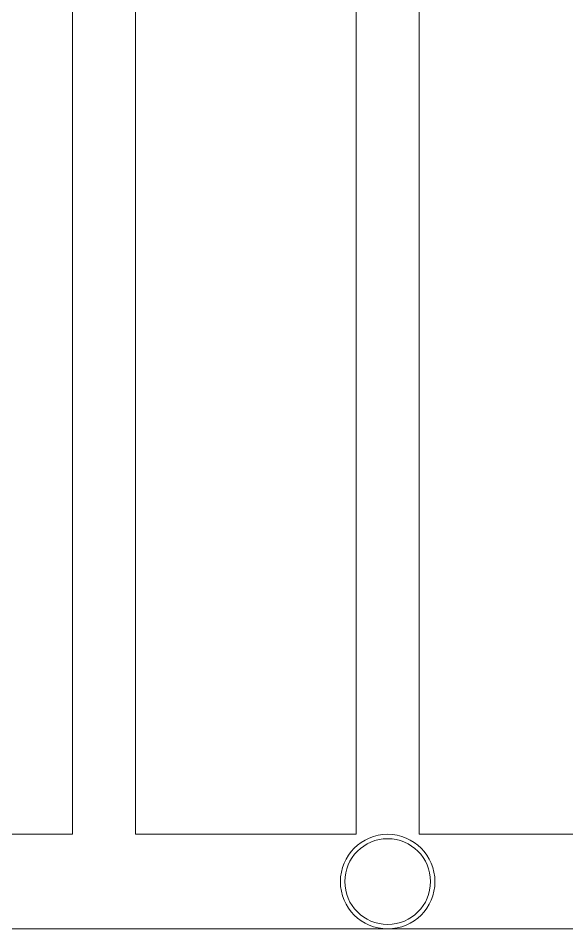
# Model space of a CAD drawing. Header units: metres. Extents: x -13316 to 152404, y -3899 to 30226.
# Drawn here: x 114543.2 to 114717.3, y 2712.3 to 3002 of the extents above; entities that cross this region are included whole.
import ezdxf
from ezdxf.xclip import XClip

# ---------------------------------------------------------------- set-up
doc = ezdxf.new("R2010")
doc.units = ezdxf.units.M
doc.header["$LTSCALE"] = 100
doc.header["$MEASUREMENT"] = 0
doc.header["$XCLIPFRAME"] = 0
doc.layers.get('0').update_dxf_attribs({"color": 9, "lineweight": 9})
for name, color, linetype, lineweight in [('04', 9, 'Continuous', 9), ('06B', 9, 'Continuous', 9), ('06D', 9, 'Continuous', 9), ('10', 9, 'Continuous', 9)]:
    doc.layers.add(name, color=color, linetype=linetype, lineweight=lineweight)

# ---------------------------------------------------------------- blocks, each defined once
blk = doc.blocks.new('p-araba-polo')
for p, q in [((1.2557, 0.8419), (1.8967, 1.7338)), ((1.2434, -0.7769), (1.8845, -1.6687))]:
    blk.add_line(p, q)
at = {"extrusion": (0, 0, -1)}
blk.add_arc((-1.2557, 0.8419), 1.0984, 125.7081, 179.024, dxfattribs=at)
blk.add_arc((1.2434, -0.7769), 1.0984, 305.7081, 359.024)
blk = doc.blocks.new('p-kolon celik')
at = {"layer": '10'}
for radius in [15, 13.6]:
    blk.add_circle((0, 0), radius, dxfattribs=at)
blk = doc.blocks.new('pergolecatikati_krtrevizegorunus')
at = {"layer": '06B'}
for points in [[(-830, 1618), (-830, 3), (-800, 3), (-800, 90), (-30, 90), (-30, 3), (0, 3), (0, 1618), (-30, 1618), (-30, 1550), (-800, 1550), (-800, 1618)], [(-30, 1080), (-30, 1010), (-800, 1010), (-800, 1080)], [(-30, 990), (-30, 920), (-800, 920), (-800, 990)], [(-30, 900), (-30, 830), (-800, 830), (-800, 900)]]:
    blk.add_lwpolyline(points, close=True, dxfattribs=at)
blk = doc.blocks.new('p-cati_vw')
at = {"rotation": 90}
blk.add_blockref('p-kolon celik', (875.51, -2138), dxfattribs=at)
at = {"layer": '04'}
ref = blk.add_blockref('p-araba-polo', (1015.75, -1939.81), dxfattribs=dict(at, xscale=-100, yscale=100, zscale=100, rotation=1.082915e-10))
XClip(ref).set_block_clipping_path([(-0.0924763951, -0.9835002962), (4.0650970395, 0.9845199444)])
ref = blk.add_blockref('p-araba-polo', (1015.75, -2389.81), dxfattribs=dict(at, xscale=-100, yscale=100, zscale=100, rotation=1.082915e-10))
XClip(ref).set_block_clipping_path([(-0.0924763951, -0.9835002962), (4.0650970395, 0.9845199444)])
at = {"layer": '06B', "rotation": 1.082915e-10}
blk.add_blockref('pergolecatikati_krtrevizegorunus', (890.51, -3138), dxfattribs=at)

msp = doc.modelspace()

# ---------------------------------------------------------------- block references
at = {"layer": '06D', "rotation": 269.9999999998917}
msp.add_blockref('p-cati_vw', (116798.49, 3603.68), dxfattribs=at)

doc.saveas('drawing.dxf')
